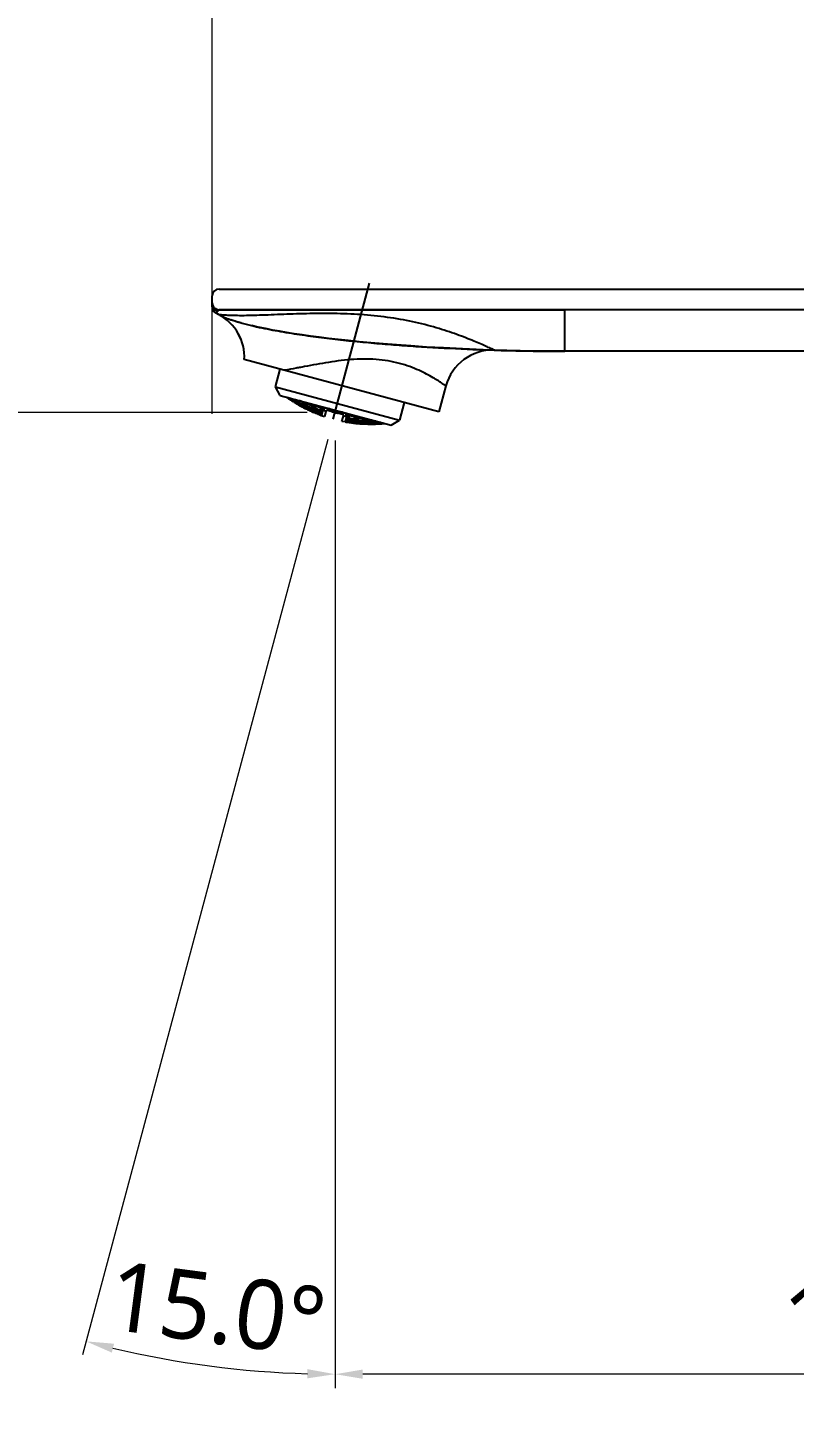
# Model space of a CAD drawing. Extents: x 1723 to 2513, y 4681 to 5260.
# Drawn here: x 2033.5 to 2144.3, y 4947.1 to 5149.6 of the extents above; entities that cross this region are included whole.
import ezdxf

# ---------------------------------------------------------------- set-up
doc = ezdxf.new("R2010")
doc.units = 0
doc.header["$LTSCALE"] = 30
doc.header["$MEASUREMENT"] = 0
doc.header["$PDMODE"] = 3
doc.header["$PDSIZE"] = -10
doc.linetypes.add('CENTER', pattern=[2, 1.25, -0.25, 0.25, -0.25])
doc.layers.get('0').update_dxf_attribs({"linetype": 'CONTINUOUS'})
doc.layers.get('DEFPOINTS').update_dxf_attribs({"linetype": 'CONTINUOUS'})
for name, color, linetype in [('80T168S5401_DXF_AXIS', 7, 'CONTINUOUS'), ('80T168S5401_DXF_CONTINUOUS_LINE', 7, 'CONTINUOUS'), ('M24421NP-R06DXF_CONTINUOUS_LINE', 7, 'CONTINUOUS')]:
    doc.layers.add(name, color=color, linetype=linetype)
doc.styles.add('Daelim Dimension', font='NanumGothic.ttf')
doc.dimstyles.new('DEFAULT', dxfattribs={"dimscale": 2, "dimtxt": 2, "dimasz": 2, "dimexe": 0, "dimexo": 2, "dimgap": 1, "dimtad": 1, "dimdec": 1, "dimzin": 9, "dimdsep": 46, "dimtxsty": 'Daelim Dimension', "dimcen": 0.5, "dimclrd": 252, "dimclre": 252, "dimclrt": 3, "dimadec": 1, "dimazin": 0, "dimtfac": 1, "dimtdec": 1, "dimtix": 1, "dimtmove": 0, "dimatfit": 3, "dimfxl": 0, "dimtolj": 1, "dimtzin": 1, "dimlwd": 9, "dimlwe": 9, "dimarcsym": 0})

# ---------------------------------------------------------------- blocks, each defined once
blk = doc.blocks.new('*D21')
at = {"color": 5, "lineweight": 9, "ltscale": 0.5}
for p, q in [((2060.12, 5093.79), (2060.12, 5157.58)), ((2255.12, 4838.79), (2255.12, 5157.58)), ((2064.12, 5155.58), (2251.12, 5155.58))]:
    blk.add_line(p, q, dxfattribs=at)
at = {"color": 5, "ltscale": 0.5}
for points in [[(2064.12, 5156.25), (2064.12, 5154.92), (2060.12, 5155.58)], [(2251.12, 5156.25), (2251.12, 5154.92), (2255.12, 5155.58)]]:
    blk.add_solid(points, dxfattribs=at)
at = {"layer": 'DEFPOINTS', "color": 0, "ltscale": 0.5}
for p in [(2255.12, 5155.58), (2060.12, 5089.79), (2255.12, 4834.79)]:
    blk.add_point(p, dxfattribs=at)
at = {"color": 7, "ltscale": 0.5, "insert": (2157.62, 5168.47), "char_height": 10, "width": 26.125, "attachment_point": 2, "style": 'Daelim Dimension'}
blk.add_mtext('\\A1;195', dxfattribs=at)
blk = doc.blocks.new('*D22')
at = {"color": 5, "lineweight": 9, "ltscale": 0.5}
for p, q in [((2076.84, 5090.1), (2041.35, 4957.68)), ((2077.88, 5089.97), (2077.88, 4952.87))]:
    blk.add_line(p, q, dxfattribs=at)
blk.add_arc((2077.88, 5094), 139.12, 256.6474, 268.3526, dxfattribs=at)
at = {"color": 5, "ltscale": 0.5}
for points in [[(2045.59, 4957.99), (2045.91, 4959.28), (2041.87, 4959.62)], [(2073.89, 4955.6), (2073.87, 4954.27), (2077.88, 4954.87)]]:
    blk.add_solid(points, dxfattribs=at)
at = {"layer": 'DEFPOINTS', "color": 0, "ltscale": 0.5}
for p in [(2077.87, 5093.97), (2077.88, 5094.19), (2077.88, 5093.97), (2077.93, 5094.18), (2053.72, 4956.99)]:
    blk.add_point(p, dxfattribs=at)
at = {"color": 7, "ltscale": 0.5, "insert": (2061.46, 4969.32), "char_height": 10, "width": 25.75, "attachment_point": 2, "rotation": 352.5, "style": 'Daelim Dimension'}
blk.add_mtext('\\A1;15.0°', dxfattribs=at)
blk = doc.blocks.new('*D23')
at = {"color": 5, "lineweight": 9, "ltscale": 0.5}
for p, q in [((2230.12, 5112.86), (2230.12, 4952.87)), ((2077.88, 5089.97), (2077.88, 4952.87)), ((2226.12, 4954.87), (2081.88, 4954.87))]:
    blk.add_line(p, q, dxfattribs=at)
at = {"color": 5, "ltscale": 0.5}
for points in [[(2081.88, 4955.54), (2081.88, 4954.21), (2077.88, 4954.87)], [(2226.12, 4955.54), (2226.12, 4954.21), (2230.12, 4954.87)]]:
    blk.add_solid(points, dxfattribs=at)
at = {"layer": 'DEFPOINTS', "color": 0, "ltscale": 0.5}
for p in [(2230.12, 5116.86), (2077.88, 5093.97), (2077.88, 4954.87)]:
    blk.add_point(p, dxfattribs=at)
at = {"color": 7, "ltscale": 0.5, "insert": (2153.79, 4967.76), "char_height": 10, "width": 26.125, "attachment_point": 2, "style": 'Daelim Dimension'}
blk.add_mtext('\\A1;152', dxfattribs=at)
blk = doc.blocks.new('*D24')
at = {"color": 5, "lineweight": 9, "ltscale": 0.5}
for p, q in [((2073.85, 5094), (1993.61, 5094)), ((1995.61, 4855.86), (1995.61, 5090)), ((2201.09, 4851.86), (1993.61, 4851.86))]:
    blk.add_line(p, q, dxfattribs=at)
at = {"color": 5, "ltscale": 0.5}
for points in [[(1994.95, 5090), (1996.28, 5090), (1995.61, 5094)], [(1994.95, 4855.86), (1996.28, 4855.86), (1995.61, 4851.86)]]:
    blk.add_solid(points, dxfattribs=at)
at = {"layer": 'DEFPOINTS', "color": 0, "ltscale": 0.5}
for p in [(1995.61, 5094), (2077.85, 5094), (2205.09, 4851.86)]:
    blk.add_point(p, dxfattribs=at)
at = {"color": 7, "ltscale": 0.5, "insert": (1982.83, 4972.82), "char_height": 10, "width": 26.125, "attachment_point": 2, "rotation": 90, "style": 'Daelim Dimension'}
blk.add_mtext('\\A1;242', dxfattribs=at)

msp = doc.modelspace()

# ---------------------------------------------------------------- linework, layer by layer
at = {"layer": '80T168S5401_DXF_AXIS', "color": 7, "linetype": 'CENTER'}
msp.add_line((2077.62, 5093.03), (2082.89, 5112.69), dxfattribs=at)
at = {"layer": '80T168S5401_DXF_CONTINUOUS_LINE', "color": 7, "linetype": 'Continuous'}
for p, q in [((2060.12, 5109.29), (2060.12, 5110.86)), ((2061.12, 5111.86), (2251.12, 5111.86)), ((2060.12, 5108.86), (2111.12, 5108.86)), ((2060.12, 5108.86), (2061.12, 5108.86)), ((2060.73, 5108.35), (2060.54, 5108.48)), ((2230.12, 5108.86), (2061.12, 5108.86)), ((2181.12, 5102.86), (2111.12, 5102.86)), ((2092.92, 5094.11), (2064.75, 5101.66)), ((2093.92, 5097.84), (2092.92, 5094.11))]:
    msp.add_line(p, q, dxfattribs=at)
at = {"layer": '80T168S5401_DXF_CONTINUOUS_LINE', "color": 6, "linetype": 'Continuous'}
msp.add_line((2060.12, 5108.86), (2060.12, 5108.86), dxfattribs=at)
msp.add_line((2060.12, 5108.86), (2060.12, 5108.86), dxfattribs=at)
at = {"layer": '80T168S5401_DXF_CONTINUOUS_LINE', "color": 9, "linetype": 'Continuous'}
for p, q in [((2111.12, 5102.86), (2111.12, 5108.86)), ((2073.14, 5100.57), (2072.87, 5100.52)), ((2073.44, 5100.63), (2073.14, 5100.57))]:
    msp.add_line(p, q, dxfattribs=at)
at = {"layer": '80T168S5401_DXF_CONTINUOUS_LINE', "color": 40, "linetype": 'Continuous'}
for p, q in [((2104.22, 5102.93), (2104, 5102.94)), ((2107.64, 5102.88), (2107.31, 5102.88)), ((2181.12, 5102.86), (2111.12, 5102.86)), ((2093.92, 5097.84), (2092.92, 5094.11))]:
    msp.add_line(p, q, dxfattribs=at)
at = {"layer": '80T168S5401_DXF_CONTINUOUS_LINE', "color": 6, "linetype": 'Continuous'}
for points in [[(2061.36, 5108), (2061.01, 5108.19), (2060.68, 5108.38)], [(2061.36, 5108), (2061.01, 5108.19), (2060.68, 5108.38)], [(2064.31, 5106.95), (2063.54, 5107.18), (2062.82, 5107.42)], [(2064.31, 5106.95), (2063.54, 5107.18), (2062.82, 5107.42)], [(2068.85, 5105.93), (2068.06, 5106.08), (2067.29, 5106.24), (2066.54, 5106.4), (2065.82, 5106.57)], [(2068.85, 5105.93), (2068.06, 5106.08), (2067.29, 5106.24), (2066.54, 5106.4), (2065.82, 5106.57)], [(2071.97, 5105.4), (2070.88, 5105.57), (2069.85, 5105.75), (2068.85, 5105.93)], [(2071.97, 5105.4), (2070.88, 5105.57), (2069.85, 5105.75), (2068.85, 5105.93)], [(2078.31, 5104.56), (2076.91, 5104.72), (2075.58, 5104.89), (2074.32, 5105.06), (2073.12, 5105.23), (2071.97, 5105.4)], [(2078.31, 5104.56), (2076.91, 5104.72), (2075.58, 5104.89), (2074.32, 5105.06), (2073.12, 5105.23), (2071.97, 5105.4)], [(2111.12, 5102.86), (2106.6, 5102.89), (2102.72, 5102.97), (2099.32, 5103.07), (2096.3, 5103.2), (2093.59, 5103.33), (2091.12, 5103.47), (2088.87, 5103.62), (2086.79, 5103.77), (2084.86, 5103.92), (2083.06, 5104.08), (2081.38, 5104.24), (2079.8, 5104.4), (2078.31, 5104.56)], [(2111.12, 5102.86), (2106.6, 5102.89), (2102.72, 5102.97), (2099.32, 5103.07), (2096.3, 5103.2), (2093.59, 5103.33), (2091.12, 5103.47), (2088.87, 5103.62), (2086.79, 5103.77), (2084.86, 5103.92), (2083.06, 5104.08), (2081.38, 5104.24), (2079.8, 5104.4), (2078.31, 5104.56)]]:
    msp.add_lwpolyline(points, dxfattribs=at)
at = {"layer": '80T168S5401_DXF_CONTINUOUS_LINE', "color": 7, "linetype": 'Continuous'}
msp.add_lwpolyline([(2061.09, 5108.14), (2060.97, 5108.21), (2060.73, 5108.35)], dxfattribs=at)
for centre, radius, start, end in [((2061.12, 5110.86), 1, 90, 180), ((2061.12, 5109.86), 1, 179.9829, 269.9838), ((2061.12, 5109.29), 1, 180, 234.6748), ((2063.49, 5112.78), 5.22, 238.0545, 239.991), ((2057.76, 5101.99), 7, 357.2767, 61.5612), ((2100.68, 5096.03), 7, 88.2178, 165), ((2111.14, 5429.98), 327.12, 268.2053, 269.996)]:
    msp.add_arc(centre, radius, start, end, dxfattribs=at)
at = {"layer": '80T168S5401_DXF_CONTINUOUS_LINE', "color": 40, "linetype": 'Continuous'}
for centre, radius, start, end in [((2061.12, 5109.29), 1, 180, 234.6748), ((2057.76, 5101.99), 7, 357.2767, 61.5613), ((2100.68, 5096.03), 7, 88.2178, 165), ((2111.33, 5438.15), 335.29, 268.217, 268.7472), ((2111.19, 5431.81), 328.95, 268.7856, 269.3244), ((2111.13, 5425.71), 322.85, 269.3814, 269.9991)]:
    msp.add_arc(centre, radius, start, end, dxfattribs=at)
at = {"layer": '80T168S5401_DXF_CONTINUOUS_LINE', "color": 9, "linetype": 'Continuous'}
for points, knots in [([(2060.12, 5108.86), (2060.21, 5108.75), (2060.4, 5108.57), (2060.72, 5108.35), (2061.06, 5108.16), (2061.51, 5107.93), (2062.09, 5107.67), (2062.81, 5107.41), (2063.54, 5107.18), (2064.28, 5106.96), (2065.02, 5106.76), (2066.03, 5106.51), (2067.3, 5106.23), (2068.84, 5105.93), (2070.39, 5105.65), (2072.48, 5105.31), (2075.11, 5104.94), (2078.29, 5104.55), (2081.49, 5104.22), (2084.72, 5103.93), (2087.96, 5103.67), (2092.31, 5103.39), (2097.79, 5103.11), (2104.42, 5102.91), (2108.88, 5102.86), (2111.12, 5102.86)], [0, 0, 0, 0, 0.007812, 0.015625, 0.023438, 0.03125, 0.046875, 0.0625, 0.078125, 0.09375, 0.109375, 0.125, 0.15625, 0.1875, 0.21875, 0.25, 0.3125, 0.375, 0.4375, 0.5, 0.5625, 0.625, 0.75, 0.875, 1, 1, 1, 1]), ([(2060.54, 5108.48), (2060.54, 5108.48), (2060.56, 5108.48), (2060.57, 5108.48), (2060.6, 5108.49), (2060.66, 5108.51), (2060.76, 5108.55), (2060.84, 5108.6), (2060.88, 5108.63)], [0, 0, 0, 0, 0.015969, 0.069111, 0.156938, 0.276572, 0.597696, 1, 1, 1, 1]), ([(2100.9, 5103.02), (2100.9, 5103.02), (2100.89, 5103.03), (2100.87, 5103.04), (2100.83, 5103.06), (2100.78, 5103.08), (2100.72, 5103.11), (2100.61, 5103.16), (2100.44, 5103.24), (2100.19, 5103.36), (2099.89, 5103.49), (2099.54, 5103.65), (2098.98, 5103.9), (2098.17, 5104.25), (2097.06, 5104.7), (2095.81, 5105.18), (2094.41, 5105.67), (2092.9, 5106.16), (2090.69, 5106.78), (2087.74, 5107.44), (2084.01, 5107.99), (2080.13, 5108.28), (2076.21, 5108.35), (2072.36, 5108.27), (2069.28, 5108.14), (2066.98, 5108.06), (2065.45, 5108.01), (2064.12, 5108), (2063.05, 5108.02), (2062.27, 5108.05), (2061.74, 5108.09), (2061.44, 5108.11), (2061.22, 5108.14), (2061.17, 5108.13), (2061.09, 5108.15), (2061.09, 5108.14)], [0, 0, 0, 0, 0.000192, 0.000767, 0.001722, 0.003055, 0.004763, 0.006844, 0.012116, 0.018834, 0.02695, 0.036413, 0.04717, 0.072304, 0.101803, 0.13511, 0.171662, 0.210949, 0.252516, 0.340944, 0.434391, 0.530825, 0.628243, 0.724051, 0.814549, 0.856237, 0.894297, 0.927445, 0.954341, 0.97341, 0.985422, 0.992688, 0.996994, 0.999285, 1, 1, 1, 1]), ([(2072.87, 5100.52), (2072.67, 5100.49), (2071.9, 5100.34), (2071.13, 5100.2), (2070.56, 5100.1)], [0, 0, 0, 0, 0.258479, 1, 1, 1, 1]), ([(2093.92, 5097.84), (2093.92, 5097.84), (2093.91, 5097.85), (2093.89, 5097.86), (2093.86, 5097.88), (2093.81, 5097.91), (2093.75, 5097.95), (2093.65, 5098.02), (2093.49, 5098.13), (2093.26, 5098.28), (2092.98, 5098.47), (2092.65, 5098.67), (2092.12, 5099), (2091.34, 5099.44), (2090.26, 5099.99), (2089, 5100.54), (2087.57, 5101.03), (2085.97, 5101.41), (2083.65, 5101.75), (2080.6, 5101.75), (2076.99, 5101.3), (2074.61, 5100.85), (2073.44, 5100.63)], [0, 0, 0, 0, 0.000372, 0.001485, 0.003334, 0.005915, 0.009223, 0.013253, 0.023451, 0.036423, 0.052077, 0.070314, 0.091018, 0.139357, 0.196159, 0.260533, 0.331601, 0.408412, 0.489816, 0.660627, 0.833512, 1, 1, 1, 1])]:
    msp.add_open_spline(points, degree=3, knots=knots, dxfattribs=at)
at = {"layer": '80T168S5401_DXF_CONTINUOUS_LINE', "color": 40, "linetype": 'Continuous'}
msp.add_open_spline([(2060.73, 5108.35), (2060.73, 5108.35), (2060.67, 5108.39), (2060.6, 5108.44), (2060.54, 5108.48)], degree=3, knots=[0, 0, 0, 0, 0.02576, 1, 1, 1, 1], dxfattribs=at)
msp.add_open_spline([(2061.09, 5108.14), (2060.97, 5108.21), (2060.85, 5108.28), (2060.73, 5108.35)], degree=3, dxfattribs=at)
at = {"layer": '80T168S5401_DXF_CONTINUOUS_LINE', "color": 9, "linetype": 'Continuous'}
msp.add_open_spline([(2060.88, 5108.63), (2060.97, 5108.69), (2061.05, 5108.77), (2061.12, 5108.86)], degree=3, dxfattribs=at)
at = {"layer": '80T168S5401_DXF_CONTINUOUS_LINE', "color": 7, "linetype": 'Continuous'}
msp.add_open_spline([(2061.09, 5108.14), (2061.02, 5108.18), (2060.95, 5108.22), (2060.88, 5108.26)], degree=3, dxfattribs=at)
at = {"layer": 'M24421NP-R06DXF_CONTINUOUS_LINE', "color": 7, "linetype": 'Continuous'}
for p, q in [((2069.25, 5097.71), (2069.94, 5100.27)), ((2069.96, 5096.48), (2069.25, 5097.71)), ((2069.25, 5097.71), (2087.2, 5092.9)), ((2069.96, 5096.48), (2085.98, 5092.19)), ((2071.03, 5096.12), (2071.05, 5096.19)), ((2071.13, 5096.06), (2071.15, 5096.05)), ((2071.22, 5096.06), (2071.19, 5096.08)), ((2071.33, 5095.99), (2071.33, 5095.99)), ((2071.34, 5095.89), (2071.36, 5095.88)), ((2071.37, 5095.91), (2071.36, 5095.91)), ((2071.41, 5096.08), (2071.4, 5096.1)), ((2071.47, 5095.8), (2071.49, 5095.85)), ((2071.49, 5095.86), (2071.53, 5095.99)), ((2071.53, 5096.02), (2071.54, 5096.06)), ((2072.26, 5095.85), (2072.27, 5095.86)), ((2071.44, 5095.82), (2071.46, 5095.81)), ((2071.46, 5095.81), (2071.47, 5095.8)), ((2072.14, 5095.38), (2072.15, 5095.42)), ((2072.15, 5095.43), (2072.19, 5095.57)), ((2072.19, 5095.59), (2072.26, 5095.82)), ((2072.24, 5095.32), (2072.25, 5095.31)), ((2072.27, 5095.33), (2072.26, 5095.34)), ((2072.45, 5095.2), (2072.47, 5095.19)), ((2072.48, 5095.18), (2072.47, 5095.18)), ((2072.5, 5095.26), (2072.49, 5095.26)), ((2072.59, 5095.12), (2072.57, 5095.13)), ((2072.59, 5095.13), (2072.62, 5095.22)), ((2072.62, 5095.23), (2072.67, 5095.41)), ((2072.68, 5095.44), (2072.75, 5095.72)), ((2073.27, 5094.75), (2073.29, 5094.84)), ((2073.3, 5094.86), (2073.35, 5095.04)), ((2073.35, 5095.06), (2073.43, 5095.34)), ((2073.38, 5094.71), (2073.39, 5094.7)), ((2073.39, 5094.7), (2073.39, 5094.7)), ((2073.44, 5095.37), (2073.48, 5095.54)), ((2073.6, 5094.57), (2073.61, 5094.56)), ((2073.62, 5094.59), (2073.61, 5094.59)), ((2073.62, 5094.59), (2073.62, 5094.59)), ((2073.69, 5094.52), (2073.72, 5094.51)), ((2073.72, 5094.51), (2073.73, 5094.5)), ((2073.73, 5094.5), (2073.74, 5094.55)), ((2073.74, 5094.56), (2073.78, 5094.69)), ((2073.78, 5094.71), (2073.84, 5094.94)), ((2073.85, 5094.97), (2073.94, 5095.29)), ((2073.86, 5095.43), (2073.88, 5095.41)), ((2073.95, 5095.33), (2073.97, 5095.41)), ((2074.41, 5094.18), (2074.43, 5094.22)), ((2074.43, 5094.23), (2074.46, 5094.36)), ((2074.47, 5094.38), (2074.53, 5094.61)), ((2074.53, 5094.13), (2074.54, 5094.12)), ((2074.54, 5094.64), (2074.62, 5094.96)), ((2074.55, 5094.15), (2074.54, 5094.16)), ((2074.54, 5094.16), (2074.54, 5094.16)), ((2074.57, 5094.28), (2074.57, 5094.29)), ((2074.63, 5095), (2074.69, 5095.21)), ((2074.75, 5094.06), (2074.77, 5094.05)), ((2074.76, 5094.04), (2074.75, 5094.05)), ((2074.77, 5094.03), (2074.76, 5094.03)), ((2074.87, 5094), (2074.89, 5093.99)), ((2074.89, 5093.98), (2074.88, 5093.98)), ((2074.89, 5093.99), (2074.91, 5094.07)), ((2074.91, 5094.09), (2074.96, 5094.27)), ((2074.97, 5094.29), (2075.04, 5094.56)), ((2075.05, 5094.6), (2075.15, 5094.96)), ((2075.09, 5095.11), (2075.1, 5095.09)), ((2075.16, 5095.01), (2075.18, 5095.08)), ((2075.62, 5093.81), (2075.66, 5093.98)), ((2075.67, 5094.01), (2075.74, 5094.28)), ((2075.75, 5094.31), (2075.85, 5094.68)), ((2075.86, 5094.72), (2075.91, 5094.89)), ((2076.12, 5094.39), (2075.9, 5093.56)), ((2076.28, 5094.33), (2076.39, 5094.74)), ((2076.62, 5094.33), (2076.37, 5093.4)), ((2079.13, 5093.66), (2076.62, 5094.33)), ((2077.03, 5094.23), (2077.1, 5094.5)), ((2077.12, 5094.55), (2077.12, 5094.56)), ((2077.12, 5094.55), (2077.13, 5094.56)), ((2077.53, 5094.16), (2077.61, 5094.43)), ((2078.26, 5093.97), (2078.33, 5094.24)), ((2078.73, 5093.77), (2078.8, 5094.04)), ((2078.81, 5094.11), (2078.82, 5094.1)), ((2078.82, 5094.1), (2078.82, 5094.11)), ((2079.43, 5093.48), (2079.54, 5093.9)), ((2087.89, 5095.46), (2087.2, 5092.9)), ((2075.59, 5093.7), (2075.61, 5093.79)), ((2075.7, 5093.67), (2075.71, 5093.67)), ((2075.73, 5093.79), (2075.74, 5093.79)), ((2075.9, 5093.58), (2075.9, 5093.58)), ((2075.9, 5093.56), (2076.37, 5093.4)), ((2075.96, 5093.78), (2075.94, 5093.78)), ((2078.88, 5092.72), (2079.13, 5093.66)), ((2079.38, 5092.63), (2078.88, 5092.72)), ((2079.38, 5092.63), (2079.6, 5093.45)), ((2079.45, 5092.85), (2079.43, 5092.84)), ((2079.49, 5093.07), (2079.51, 5093.06)), ((2079.62, 5092.69), (2079.61, 5092.69)), ((2079.72, 5092.6), (2079.74, 5092.69)), ((2079.74, 5092.7), (2079.79, 5092.88)), ((2079.8, 5092.9), (2079.87, 5093.17)), ((2079.88, 5093.21), (2079.98, 5093.57)), ((2079.99, 5093.62), (2080.03, 5093.78)), ((2080.46, 5092.49), (2080.49, 5092.58)), ((2080.49, 5092.6), (2080.54, 5092.77)), ((2080.55, 5092.8), (2080.62, 5093.07)), ((2080.59, 5092.47), (2080.59, 5092.47)), ((2080.62, 5092.6), (2080.62, 5092.6)), ((2080.63, 5093.1), (2080.73, 5093.47)), ((2080.74, 5093.52), (2080.76, 5093.59)), ((2080.85, 5092.46), (2080.84, 5092.46)), ((2080.84, 5092.44), (2080.84, 5092.44)), ((2080.85, 5092.46), (2080.85, 5092.46)), ((2080.97, 5092.42), (2080.98, 5092.46)), ((2080.98, 5092.47), (2081.02, 5092.61)), ((2081.02, 5092.63), (2081.08, 5092.85)), ((2081.09, 5092.88), (2081.18, 5093.2)), ((2081.19, 5093.24), (2081.25, 5093.46)), ((2081.73, 5092.36), (2081.74, 5092.4)), ((2081.74, 5092.41), (2081.78, 5092.55)), ((2081.78, 5092.57), (2081.84, 5092.79)), ((2081.85, 5092.82), (2081.94, 5093.14)), ((2081.87, 5092.38), (2081.86, 5092.38)), ((2081.87, 5092.38), (2081.87, 5092.38)), ((2081.95, 5093.19), (2081.97, 5093.26)), ((2082.05, 5093.23), (2082.07, 5093.24)), ((2082.12, 5092.36), (2082.12, 5092.36)), ((2082.25, 5092.35), (2082.27, 5092.44)), ((2082.28, 5092.45), (2082.32, 5092.63)), ((2082.33, 5092.66), (2082.4, 5092.93)), ((2082.41, 5092.97), (2082.46, 5093.13)), ((2083.02, 5092.33), (2083.04, 5092.42)), ((2083.05, 5092.44), (2083.1, 5092.62)), ((2083.1, 5092.65), (2083.18, 5092.92)), ((2083.16, 5092.32), (2083.15, 5092.32)), ((2083.42, 5092.35), (2083.4, 5092.35)), ((2083.54, 5092.32), (2083.55, 5092.37)), ((2083.56, 5092.38), (2083.59, 5092.52)), ((2083.6, 5092.54), (2083.66, 5092.77)), ((2083.67, 5092.8), (2083.67, 5092.81)), ((2084.33, 5092.36), (2084.34, 5092.4)), ((2084.33, 5092.36), (2084.34, 5092.36)), ((2084.34, 5092.41), (2084.38, 5092.55)), ((2084.34, 5092.36), (2084.37, 5092.36)), ((2084.38, 5092.57), (2084.4, 5092.61)), ((2084.48, 5092.4), (2084.47, 5092.4)), ((2084.54, 5092.58), (2084.52, 5092.57)), ((2084.87, 5092.41), (2084.88, 5092.48)), ((2085.98, 5092.19), (2087.2, 5092.9))]:
    msp.add_line(p, q, dxfattribs=at)
for centre, radius, start, end in [((2083.05, 5113.29), 20.96, 234.4128, 235.031), ((2083.05, 5113.29), 20.96, 234.4492, 235.0258), ((2073.85, 5100.75), 5.42, 238.6643, 239.8406), ((2074.7, 5100.84), 5.98, 232.1943, 233.1377), ((2075.68, 5101.02), 6.67, 226.5536, 227.3018), ((2074.66, 5100.79), 5.92, 233.1387, 233.5227), ((2074.63, 5100.75), 5.87, 233.5224, 234.1568), ((2073.82, 5100.69), 5.35, 240.1415, 240.7273), ((2074.79, 5100.73), 5.94, 232.2367, 234.2047), ((2073.96, 5100.65), 5.41, 238.701, 240.7583), ((2075.63, 5100.97), 6.6, 227.3025, 227.7353), ((2075.79, 5100.95), 6.66, 226.1989, 228.0244), ((2073.26, 5100.73), 5.05, 245.5698, 247.7195), ((2073.79, 5100.63), 5.29, 240.7244, 242.8146), ((2074.58, 5100.67), 5.77, 234.1537, 235.9429), ((2075.52, 5100.84), 6.43, 228, 229.8378), ((2074.72, 5100.65), 5.84, 234.2094, 234.616), ((2073.92, 5100.59), 5.33, 240.7619, 241.3452), ((2073.12, 5100.75), 4.97, 248.8725, 249.8729), ((2075.68, 5100.83), 6.51, 228.0566, 228.6838), ((2073.25, 5100.7), 5.01, 247.7217, 248.3257), ((2074.68, 5100.59), 5.77, 234.7927, 235.7688), ((2073.9, 5100.54), 5.28, 241.4748, 242.8462), ((2075.61, 5100.75), 6.4, 228.6823, 229.8838), ((2073.24, 5100.68), 4.99, 248.325, 249.8868), ((2076.71, 5101.02), 7.21, 223.3776, 224.0198), ((2083.05, 5113.29), 20.92, 236.4533, 238.607), ((2083.05, 5113.29), 20.93, 236.4629, 238.6154), ((2083.05, 5113.29), 20.76, 236.3082, 238.4798), ((2083.05, 5113.29), 20.78, 236.3279, 238.4971), ((2083.05, 5113.29), 20.53, 237.8877, 238.291), ((2083.05, 5113.29), 20.5, 238.1756, 238.2641), ((2073.12, 5100.75), 4.97, 260.1271, 261.1275), ((2083.05, 5113.29), 20.97, 236.5041, 238.6515), ((2074.99, 5100.13), 5.54, 238.9947, 239.3935), ((2074.27, 5100.14), 5.16, 245.7679, 247.2746), ((2075.82, 5100.22), 6.04, 232.5773, 233.8477), ((2074.97, 5100.09), 5.5, 239.393, 240.2702), ((2073.66, 5100.35), 4.98, 252.842, 254.3565), ((2076.83, 5100.48), 6.76, 226.5502, 227.6434), ((2075.09, 5100.04), 5.52, 239.0219, 240.3567), ((2074.95, 5100.05), 5.45, 240.4118, 241.0176), ((2078.06, 5100.85), 7.68, 220.9145, 221.8235), ((2075.92, 5100.14), 6.01, 232.6077, 234.5221), ((2074.38, 5100.07), 5.16, 245.7866, 247.8885), ((2075.76, 5100.14), 5.94, 234.0324, 234.4964), ((2076.76, 5100.39), 6.64, 227.6446, 228.3537), ((2074.26, 5100.11), 5.13, 247.2756, 247.8753), ((2074.92, 5100), 5.39, 241.0156, 242.8146), ((2076.92, 5100.39), 6.71, 226.58, 228.3807), ((2073.78, 5100.28), 4.99, 252.8473, 254.9996), ((2075.71, 5100.07), 5.86, 234.4938, 236.104), ((2073.66, 5100.35), 4.98, 254.3567, 255), ((2074.25, 5100.08), 5.1, 247.874, 249.9937), ((2077.82, 5100.63), 7.36, 221.8077, 224.3181), ((2076.66, 5100.28), 6.49, 228.3495, 230.1914), ((2075.07, 5099.99), 5.46, 240.3578, 241.0806), ((2073.66, 5100.35), 4.98, 255.0004, 257.158), ((2078.11, 5100.74), 7.59, 220.9404, 223.3681), ((2073.23, 5100.69), 4.99, 260.1141, 262.2792), ((2075.05, 5099.96), 5.43, 241.0808, 241.6398), ((2075.85, 5100.05), 5.9, 234.5262, 235.1619), ((2074.37, 5100.03), 5.13, 247.8906, 248.4951), ((2075.67, 5100.01), 5.78, 236.1069, 236.451), ((2076.82, 5100.27), 6.56, 228.3853, 229.0767), ((2075.82, 5099.99), 5.84, 235.1612, 236.1707), ((2075.03, 5099.92), 5.38, 241.7136, 242.8579), ((2073.78, 5100.28), 4.99, 255, 255.6631), ((2074.36, 5100.01), 5.1, 248.6178, 250.0054), ((2076.75, 5100.19), 6.45, 229.0755, 230.224), ((2073.78, 5100.28), 4.99, 255.6632, 257.1527), ((2073.24, 5100.74), 5.05, 262.2799, 264.4302), ((2075.79, 5099.95), 5.79, 236.1718, 236.4787), ((2077.87, 5100.52), 7.27, 223.3835, 224.3499), ((2083.05, 5113.29), 20.96, 240.0751, 242.1871), ((2083.05, 5113.29), 20.96, 240.079, 242.1904), ((2083.05, 5113.29), 20.85, 239.9976, 242.121), ((2083.05, 5113.29), 20.87, 240.0092, 242.1309), ((2083.05, 5113.29), 20.67, 239.8628, 242.006), ((2083.05, 5113.29), 20.64, 239.8429, 241.989), ((2083.05, 5113.29), 20.37, 239.6329, 241.8099), ((2083.05, 5113.29), 20.33, 239.8437, 241.785), ((2076.12, 5099.54), 5.58, 239.2285, 240.5977), ((2075.41, 5099.55), 5.25, 245.9319, 247.2305), ((2076.97, 5099.7), 6.09, 232.8416, 234.0633), ((2074.79, 5099.72), 5.09, 252.8869, 254.3673), ((2074.24, 5100.09), 5.1, 260.0063, 262.1267), ((2077.99, 5099.99), 6.79, 226.8076, 227.8533), ((2076.1, 5099.5), 5.53, 240.599, 241.2273), ((2075.39, 5099.5), 5.2, 247.3898, 250.082), ((2076.24, 5099.48), 5.57, 239.2464, 241.2419), ((2075.52, 5099.47), 5.24, 245.9437, 248.6133), ((2076.93, 5099.64), 6.02, 234.065, 234.4188), ((2077.08, 5099.62), 6.07, 232.8602, 234.7677), ((2074.91, 5099.66), 5.1, 252.8908, 254.8937), ((2074.79, 5099.72), 5.08, 254.3675, 255), ((2079.23, 5100.41), 7.7, 221.1368, 221.9998), ((2076.91, 5099.62), 5.99, 234.4188, 234.7453), ((2073.7, 5100.69), 5.32, 267.1887, 271.356), ((2077.83, 5099.8), 6.54, 227.8401, 230.421), ((2076.07, 5099.44), 5.46, 241.225, 243.1228), ((2076.86, 5099.54), 5.9, 234.7413, 236.6696), ((2078.08, 5099.91), 6.75, 226.8233, 228.6536), ((2074.35, 5100.02), 5.11, 259.9956, 262.1111), ((2074.79, 5099.72), 5.09, 255.0004, 257.1131), ((2078.99, 5100.19), 7.38, 221.9835, 224.523), ((2074.24, 5100.14), 5.15, 262.1274, 264.233), ((2079.27, 5100.3), 7.6, 221.1472, 223.6042), ((2073.81, 5100.66), 5.37, 267.1731, 271.3027), ((2076.2, 5099.42), 5.5, 241.2452, 241.7403), ((2074.91, 5099.66), 5.09, 254.894, 255.6465), ((2077.01, 5099.53), 5.96, 234.7717, 235.4215), ((2076.18, 5099.38), 5.46, 241.858, 242.8768), ((2075.5, 5099.43), 5.19, 248.7141, 250.0918), ((2077.98, 5099.79), 6.59, 228.6583, 229.3405), ((2076.97, 5099.47), 5.88, 235.4203, 236.6899), ((2074.36, 5100.07), 5.16, 262.1118, 264.2134), ((2074.91, 5099.66), 5.1, 255.6467, 257.1092), ((2077.91, 5099.71), 6.49, 229.3394, 230.4413), ((2083.05, 5113.29), 20.97, 243.6095, 245.6924), ((2083.05, 5113.29), 20.92, 243.5789, 245.6675), ((2083.05, 5113.29), 20.93, 243.5847, 245.6722), ((2080.28, 5100.6), 8.31, 218.1357, 218.9843), ((2079.04, 5100.08), 7.29, 223.6201, 224.5409), ((2083.05, 5113.29), 20.76, 243.4916, 245.5965), ((2083.05, 5113.29), 20.78, 243.5035, 245.6061), ((2083.05, 5113.29), 20.53, 243.362, 245.4911), ((2083.05, 5113.29), 20.5, 243.3436, 245.4761), ((2080.4, 5100.55), 8.3, 218.2494, 218.9923), ((2083.05, 5113.29), 20.18, 243.1537, 245.3216), ((2083.05, 5113.29), 20.13, 243.1278, 245.3005), ((2076.58, 5099.05), 5.33, 246.045, 246.5252), ((2075.95, 5099.17), 5.17, 252.919, 254.3747), ((2077.29, 5099.07), 5.63, 239.3811, 240.685), ((2078.15, 5099.25), 6.13, 232.9979, 234.1733), ((2076.57, 5099.03), 5.31, 246.525, 247.4069), ((2075.38, 5099.49), 5.18, 259.9159, 261.3166), ((2079.18, 5099.58), 6.81, 226.9369, 227.9387), ((2074.83, 5100.05), 5.42, 266.9392, 271.0254), ((2076.69, 5098.98), 5.32, 246.0533, 247.4144), ((2076.55, 5098.98), 5.26, 247.4703, 250.1435), ((2075.95, 5099.16), 5.16, 254.3749, 254.897), ((2077.4, 5099), 5.61, 239.3895, 241.7527), ((2076.07, 5099.11), 5.17, 252.9216, 254.9058), ((2077.24, 5098.98), 5.53, 240.8335, 243.1294), ((2078.11, 5099.19), 6.05, 234.2459, 234.6822), ((2078.26, 5099.19), 6.1, 233.0056, 234.8934), ((2075.5, 5099.44), 5.2, 259.909, 261.9417), ((2075.38, 5099.51), 5.2, 261.3161, 261.9529), ((2075.95, 5099.17), 5.16, 254.8974, 257.0811), ((2078.05, 5099.11), 5.94, 234.6775, 236.8003), ((2080.43, 5100.04), 7.72, 221.2149, 222.0326), ((2079.02, 5099.4), 6.57, 227.9252, 230.5361), ((2074.24, 5100.81), 5.82, 273.8819, 277.8326), ((2079.27, 5099.51), 6.76, 226.9395, 228.7931), ((2074.95, 5100.02), 5.46, 266.9307, 270.9834), ((2075.39, 5099.54), 5.24, 261.9549, 264.0692), ((2076.68, 5098.96), 5.29, 247.415, 248.1513), ((2080.19, 5099.82), 7.39, 222.0157, 224.5947), ((2076.68, 5098.94), 5.27, 248.1515, 248.7069), ((2076.07, 5099.11), 5.17, 254.9062, 255.6349), ((2074.35, 5100.79), 5.89, 273.8615, 277.7679), ((2080.47, 5099.93), 7.6, 221.2102, 223.7066), ((2078.19, 5099.1), 5.99, 234.8972, 235.5843), ((2075.51, 5099.49), 5.25, 261.9425, 264.0552), ((2077.35, 5098.9), 5.5, 242.0043, 243.1652), ((2076.67, 5098.92), 5.25, 248.7812, 250.0492), ((2076.07, 5099.11), 5.17, 255.6351, 257.0784), ((2078.15, 5099.04), 5.91, 235.5832, 236.8125), ((2079.17, 5099.39), 6.6, 228.7979, 229.4865), ((2079.1, 5099.31), 6.5, 229.4856, 230.5451), ((2083.05, 5113.29), 20.96, 247.0839, 249.1493), ((2083.05, 5113.29), 20.96, 247.0859, 249.1507), ((2083.05, 5113.29), 20.85, 247.0435, 249.1195), ((2083.05, 5113.29), 20.87, 247.0496, 249.1239), ((2081.5, 5100.27), 8.32, 218.0798, 218.9917), ((2083.05, 5113.29), 20.67, 246.9732, 249.0677), ((2080.24, 5099.72), 7.29, 223.7231, 224.5994), ((2083.05, 5113.29), 20.64, 246.9629, 249.06), ((2083.05, 5113.29), 20.37, 246.8534, 248.9794), ((2083.05, 5113.29), 20.33, 246.8382, 248.9682), ((2081.61, 5100.23), 8.29, 218.2874, 218.9848), ((2083.05, 5113.29), 19.96, 246.6842, 248.8547), ((2083.05, 5113.29), 19.91, 246.6634, 248.8394), ((2076.54, 5098.97), 5.24, 259.8543, 261.0723), ((2079.35, 5098.89), 6.14, 233.0527, 234.1931), ((2075.98, 5099.48), 5.48, 266.7598, 270.3768), ((2080.28, 5099.13), 6.64, 226.9208, 230.163), ((2075.39, 5100.19), 5.88, 273.5558, 277.0497), ((2079.31, 5098.83), 6.06, 234.1943, 234.7969), ((2079.45, 5098.82), 6.1, 233.0492, 235.119), ((2076.1, 5099.41), 5.47, 266.7438, 268.9541), ((2079.26, 5098.75), 5.97, 234.7948, 236.3078), ((2081.66, 5099.75), 7.71, 221.1518, 221.9226), ((2074.72, 5101.11), 6.48, 280.1653, 283.4711), ((2081.44, 5099.56), 7.42, 221.9095, 224.1834), ((2074.82, 5101.14), 6.59, 280.1457, 283.8064), ((2081.72, 5099.67), 7.62, 221.1335, 223.3346), ((2083.18, 5113.77), 20.66, 250.002, 251.3925), ((2083.05, 5113.29), 20.13, 249.8709, 250.3543), ((2081.49, 5099.45), 7.3, 223.346, 224.5263), ((2083.05, 5113.29), 19.71, 250.2538, 252.4387), ((2083.05, 5113.29), 19.65, 251.9276, 252.4315), ((2082.92, 5099.55), 7.7, 220.9451, 221.6708), ((2082.67, 5099.33), 7.37, 221.6517, 224.3449), ((2075.25, 5101.42), 7.21, 285.9802, 286.6224), ((2082.96, 5099.45), 7.57, 220.9095, 223.5174), ((2075.83, 5100.76), 6.77, 282.5989, 283.4491), ((2082.72, 5099.23), 7.25, 223.5359, 224.3228), ((2075.94, 5100.74), 6.81, 283.0636, 283.4151), ((2083.05, 5113.29), 19.96, 253.9234, 256.0766), ((2083.05, 5113.29), 19.91, 253.9207, 256.0793), ((2082.93, 5098.87), 6.81, 226.5849, 226.9364), ((2076.25, 5101.11), 7.42, 285.6871, 289.1168), ((2076.35, 5101.15), 7.52, 285.6812, 289.0648), ((2083.04, 5098.83), 6.77, 226.5509, 227.4011), ((2083.87, 5099.11), 7.21, 223.3776, 224.0198), ((2083.05, 5113.29), 19.71, 257.5613, 259.7462), ((2083.05, 5113.29), 19.65, 257.5685, 258.0724), ((2084.2, 5098.75), 6.73, 226.2031, 227.0343), ((2084.02, 5098.56), 6.47, 227.0166, 229.8798), ((2084.25, 5098.66), 6.6, 226.5497, 228.9297), ((2077.75, 5098.59), 5.35, 246.1106, 247.5129), ((2077.12, 5098.69), 5.22, 252.9397, 254.1728), ((2078.49, 5098.67), 5.66, 239.4579, 240.6182), ((2078.46, 5098.61), 5.59, 240.6183, 241.8047), ((2077.12, 5098.69), 5.21, 254.3769, 256.6371), ((2077.87, 5098.54), 5.34, 246.1139, 248.2706), ((2077.24, 5098.65), 5.22, 252.9412, 255.1999), ((2077.74, 5098.57), 5.33, 247.5138, 247.9373), ((2076.55, 5099.01), 5.29, 261.2476, 263.4797), ((2078.61, 5098.63), 5.66, 239.4618, 240.5573), ((2076.66, 5098.93), 5.26, 259.8508, 262.1038), ((2077.73, 5098.54), 5.3, 247.9363, 249.6973), ((2078.43, 5098.56), 5.53, 241.8049, 242.952), ((2078.58, 5098.58), 5.6, 240.5575, 241.6235), ((2083.18, 5113.77), 20.66, 258.6075, 259.998), ((2080.15, 5097.93), 5.34, 261.6594, 263.8862), ((2080.28, 5097.86), 5.3, 260.2713, 262.0642), ((2080.88, 5097.68), 5.22, 253.3629, 254.5951), ((2080.75, 5097.7), 5.22, 254.8001, 257.0588), ((2079.56, 5098.35), 5.63, 268.3795, 270.541), ((2079.68, 5098.25), 5.56, 267.0508, 269.2448), ((2081.4, 5097.67), 5.27, 247.8974, 249.0231), ((2077.48, 5100.52), 7.3, 285.4737, 286.654), ((2083.05, 5113.29), 20.13, 259.6457, 260.1291), ((2081.55, 5097.69), 5.3, 246.5217, 247.7092), ((2078.93, 5098.96), 6.1, 274.881, 276.9508), ((2079.06, 5098.81), 5.97, 273.6922, 275.2053), ((2082.13, 5097.8), 5.47, 241.0459, 243.2562), ((2078.35, 5099.71), 6.71, 279.8529, 283.0632), ((2080.88, 5097.68), 5.21, 254.5952, 255.8276), ((2082.29, 5097.85), 5.54, 239.7925, 241.4602), ((2081.39, 5097.65), 5.25, 249.0233, 250.1507), ((2081.53, 5097.66), 5.27, 247.7093, 248.9275), ((2080.28, 5097.89), 5.33, 262.0632, 262.4862), ((2077.41, 5100.76), 7.56, 286.6561, 288.8758), ((2080.28, 5097.92), 5.35, 262.4871, 263.8894), ((2083.16, 5098.15), 5.93, 232.9645, 236.43), ((2077.53, 5100.73), 7.56, 285.8379, 288.8557), ((2079.06, 5098.89), 6.06, 275.2032, 275.8057), ((2080.88, 5097.68), 5.22, 255.8278, 257.0603), ((2079.69, 5098.34), 5.66, 269.3771, 270.5421), ((2081.52, 5097.63), 5.24, 248.9276, 250.1457), ((2082.27, 5097.8), 5.48, 241.4623, 241.9639), ((2079.05, 5098.97), 6.14, 275.8069, 276.9473), ((2082.25, 5097.76), 5.44, 241.9629, 243.2439), ((2083.05, 5113.29), 20.96, 260.8493, 262.9141), ((2083.05, 5113.29), 20.96, 260.8507, 262.9161), ((2083.05, 5113.29), 20.85, 260.8805, 262.9565), ((2083.05, 5113.29), 20.87, 260.8761, 262.9504), ((2083.05, 5113.29), 20.67, 260.9323, 263.0268), ((2083.05, 5113.29), 20.64, 260.94, 263.0371), ((2083.05, 5113.29), 20.37, 261.0206, 263.1466), ((2083.05, 5113.29), 20.33, 261.0318, 263.1618), ((2084.1, 5098.49), 6.37, 228.942, 229.8418), ((2083.05, 5113.29), 19.96, 261.1453, 263.3158), ((2083.05, 5113.29), 19.91, 261.1606, 263.3366), ((2080.79, 5097.98), 5.5, 266.6324, 267.9791), ((2081.39, 5097.66), 5.25, 259.8495, 261.2197), ((2080.16, 5098.5), 5.91, 273.1875, 274.4202), ((2082.01, 5097.52), 5.17, 252.9216, 254.3649), ((2082.68, 5097.57), 5.26, 245.9459, 247.3087), ((2079.48, 5099.21), 6.5, 279.4549, 280.5144), ((2080.79, 5098.08), 5.6, 267.9837, 270.6115), ((2080.92, 5097.99), 5.52, 266.6446, 269.1673), ((2081.39, 5097.68), 5.27, 261.2931, 261.8485), ((2081.52, 5097.65), 5.26, 259.8565, 262.5297), ((2082, 5097.52), 5.17, 254.3651, 255.0936), ((2083.46, 5097.8), 5.52, 239.0222, 240.2324), ((2080.15, 5098.64), 6.05, 274.4784, 277.0015), ((2080.29, 5098.5), 5.93, 273.1987, 275.1197), ((2082.14, 5097.51), 5.16, 252.9189, 255.1031), ((2078.69, 5100.13), 7.29, 285.4006, 286.2769), ((2081.39, 5097.69), 5.29, 261.8487, 262.585), ((2082.67, 5097.55), 5.23, 247.3094, 248.059), ((2079.46, 5099.31), 6.6, 280.5135, 281.1955), ((2079.6, 5099.22), 6.54, 279.4634, 281.2084), ((2082.81, 5097.55), 5.24, 245.9308, 248.0456), ((2082.01, 5097.52), 5.17, 255.0939, 257.0784), ((2081.4, 5097.72), 5.32, 262.5856, 263.9467), ((2083.41, 5097.71), 5.42, 240.2277, 243.0824), ((2082.66, 5097.52), 5.2, 248.0579, 250.091), ((2084.39, 5098.2), 5.98, 232.2402, 233.2472), ((2078.62, 5100.36), 7.53, 286.2814, 288.8017), ((2077.76, 5101.27), 8.31, 291.0157, 291.8643), ((2079.43, 5099.46), 6.76, 281.2003, 283.0606), ((2078.77, 5100.26), 7.46, 285.4174, 287.9722), ((2083.57, 5097.76), 5.47, 238.9884, 241.7922), ((2084.28, 5098.05), 5.79, 233.2335, 236.1611), ((2082.14, 5097.51), 5.16, 255.1035, 255.6251), ((2080.28, 5098.6), 6.04, 275.1163, 275.8218), ((2081.53, 5097.7), 5.31, 262.5922, 263.4752), ((2082.8, 5097.52), 5.2, 248.0475, 248.6839), ((2082.14, 5097.51), 5.17, 255.6253, 257.081), ((2080.92, 5098.1), 5.63, 269.3185, 270.6189), ((2077.88, 5101.24), 8.32, 291.0083, 291.9201), ((2084.49, 5098.15), 5.91, 232.1904, 235.0349), ((2079.57, 5099.37), 6.69, 281.2051, 282.0608), ((2080.27, 5098.69), 6.12, 275.8229, 277.0022), ((2082.79, 5097.5), 5.18, 248.6834, 250.0841), ((2081.53, 5097.72), 5.33, 263.4749, 263.955), ((2079.54, 5099.49), 6.81, 282.0613, 283.0631), ((2083.05, 5113.29), 20.97, 264.3076, 266.3905), ((2083.05, 5113.29), 20.92, 264.3325, 266.4211), ((2083.05, 5113.29), 20.93, 264.3278, 266.4153), ((2083.52, 5097.67), 5.37, 241.7978, 243.066), ((2083.05, 5113.29), 20.76, 264.4035, 266.5084), ((2083.05, 5113.29), 20.78, 264.3939, 266.4965), ((2078.69, 5100.5), 7.72, 287.9674, 288.7851), ((2083.05, 5113.29), 20.53, 264.5089, 266.638), ((2083.05, 5113.29), 20.5, 264.5239, 266.6564), ((2084.38, 5098), 5.73, 235.0486, 236.1259), ((2083.05, 5113.29), 20.18, 264.6784, 266.8463), ((2083.05, 5113.29), 20.13, 264.6995, 266.8722), ((2082.04, 5097.78), 5.43, 266.7402, 267.1225), ((2081.4, 5098.28), 5.88, 273.3101, 274.5797), ((2082.65, 5097.51), 5.19, 259.9082, 261.2867), ((2082.04, 5097.81), 5.46, 267.1232, 268.142), ((2080.71, 5098.96), 6.49, 279.5587, 280.6606), ((2083.28, 5097.42), 5.1, 252.8908, 254.3533), ((2083.97, 5097.51), 5.17, 245.7877, 247.1537), ((2079.91, 5099.85), 7.29, 285.4591, 286.3798), ((2082.04, 5097.85), 5.5, 268.1415, 268.7549), ((2082.17, 5097.8), 5.46, 266.758, 268.7753), ((2081.4, 5098.36), 5.96, 274.5785, 275.2283), ((2081.53, 5098.29), 5.9, 273.3304, 275.2587), ((2082.78, 5097.52), 5.2, 259.918, 262.6102), ((2082.66, 5097.56), 5.24, 261.3867, 264.0563), ((2083.28, 5097.41), 5.09, 254.3535, 255.1056), ((2080.69, 5099.07), 6.59, 280.6595, 281.3436), ((2080.83, 5098.98), 6.52, 279.5788, 281.362), ((2083.41, 5097.41), 5.09, 252.8869, 254.9998), ((2082.04, 5097.92), 5.57, 268.7581, 270.7536), ((2084.76, 5097.78), 5.43, 238.7034, 239.897), ((2081.39, 5098.47), 6.07, 275.2323, 277.1398), ((2078.97, 5100.93), 8.3, 291.0077, 291.7507), ((2079.87, 5099.97), 7.42, 286.3793, 287.1069), ((2083.95, 5097.48), 5.14, 247.1544, 247.8901), ((2083.28, 5097.42), 5.1, 255.1059, 257.1092), ((2079.99, 5099.98), 7.45, 285.4888, 288.0046), ((2084.1, 5097.5), 5.15, 245.767, 247.8726), ((2080.66, 5099.22), 6.75, 281.3483, 283.1766), ((2083.94, 5097.45), 5.11, 247.8889, 250.0044), ((2084.7, 5097.69), 5.32, 239.8918, 242.8406), ((2082.17, 5097.87), 5.53, 268.7727, 269.401), ((2079.8, 5100.2), 7.65, 287.1147, 288.85), ((2081.52, 5098.4), 6.01, 275.2552, 275.9354), ((2079.1, 5100.91), 8.31, 291.0157, 291.8642), ((2084.87, 5097.75), 5.37, 238.6586, 241.5512), ((2083.41, 5097.41), 5.08, 255.0002, 255.6325), ((2080.8, 5099.13), 6.68, 281.3583, 282.1459), ((2082.17, 5097.92), 5.58, 269.4023, 270.7715), ((2082.79, 5097.57), 5.25, 262.6786, 264.0682), ((2081.51, 5098.48), 6.09, 275.9367, 277.1584), ((2083.41, 5097.41), 5.09, 255.6327, 257.1131), ((2084.08, 5097.46), 5.11, 247.8746, 248.5842), ((2080.77, 5099.25), 6.79, 282.1467, 283.1924), ((2084.07, 5097.44), 5.09, 248.5838, 249.9947), ((2083.05, 5113.29), 20.96, 267.8129, 269.9249), ((2083.05, 5113.29), 20.96, 267.8096, 269.921), ((2083.05, 5113.29), 20.87, 267.8691, 269.9908), ((2083.05, 5113.29), 20.85, 267.879, 270.0024), ((2079.91, 5100.22), 7.7, 288.0002, 288.8632), ((2084.82, 5097.65), 5.27, 241.5575, 242.8168), ((2083.05, 5113.29), 20.67, 267.994, 270.1372), ((2083.05, 5113.29), 20.64, 268.011, 270.1571), ((2083.05, 5113.29), 20.37, 268.1901, 270.3671), ((2083.05, 5113.29), 20.33, 268.215, 270.1563), ((2082.66, 5098.15), 5.83, 273.5231, 274.8396), ((2083.31, 5097.7), 5.38, 266.9126, 268.2865), ((2083.93, 5097.45), 5.1, 259.9947, 261.5055), ((2081.95, 5098.8), 6.45, 279.776, 280.9245), ((2081.14, 5099.64), 7.27, 285.6501, 286.6165), ((2084.57, 5097.39), 4.99, 252.8473, 254.3368), ((2082.66, 5098.23), 5.9, 274.8381, 275.4738), ((2082.79, 5098.16), 5.85, 273.5532, 275.5075), ((2083.44, 5097.71), 5.39, 266.936, 268.985), ((2083.31, 5097.75), 5.43, 268.3602, 268.9192), ((2085.27, 5097.53), 5.06, 245.571, 246.9453), ((2081.93, 5098.9), 6.56, 280.9233, 281.6147), ((2082.08, 5098.82), 6.49, 279.8086, 281.6505), ((2084.07, 5097.45), 5.1, 260.0063, 262.1261), ((2083.93, 5097.47), 5.13, 261.5049, 262.1093), ((2083.31, 5097.78), 5.46, 268.9194, 269.6422), ((2081.1, 5099.78), 7.41, 286.6159, 287.3784), ((2084.57, 5097.39), 4.99, 254.3369, 255), ((2082.65, 5098.34), 6.01, 275.4779, 277.3923), ((2083.94, 5097.51), 5.16, 262.1113, 264.2134), ((2081.26, 5099.69), 7.33, 285.6817, 287.4115), ((2084.71, 5097.39), 4.98, 252.842, 254.9996), ((2081.9, 5099.05), 6.71, 281.6193, 283.42), ((2084.57, 5097.39), 4.99, 255.0004, 257.1527), ((2083.31, 5097.84), 5.52, 269.6433, 270.9781), ((2085.25, 5097.48), 5, 246.9432, 249.8842), ((2081.04, 5099.98), 7.62, 287.3828, 289.0593), ((2082.78, 5098.26), 5.94, 275.5036, 275.9676), ((2083.44, 5097.77), 5.45, 268.9822, 269.5882), ((2084.07, 5097.48), 5.13, 262.1248, 262.7244), ((2082.05, 5098.97), 6.64, 281.6463, 282.3554), ((2083.44, 5097.82), 5.5, 269.5888, 270.6072), ((2084.71, 5097.39), 4.98, 255, 255.6433), ((2084.08, 5097.51), 5.16, 262.7254, 264.2321), ((2082.77, 5098.35), 6.04, 276.1523, 277.4227), ((2081.19, 5099.89), 7.53, 287.4072, 288.176), ((2084.71, 5097.39), 4.98, 255.6435, 257.158), ((2082.02, 5099.09), 6.76, 282.3566, 283.4498), ((2083.44, 5097.86), 5.54, 270.6065, 271.0053), ((2081.15, 5100.03), 7.68, 288.1765, 289.0855), ((2083.05, 5113.29), 20.97, 271.3485, 273.4959), ((2083.05, 5113.29), 20.93, 271.3846, 273.5371), ((2083.05, 5113.29), 20.92, 271.393, 273.5467), ((2085.38, 5097.46), 4.97, 248.8725, 249.8729), ((2083.05, 5113.29), 20.78, 271.5029, 273.6721), ((2083.05, 5113.29), 20.76, 271.5202, 273.6918), ((2083.05, 5113.29), 20.53, 271.709, 272.1123), ((2083.05, 5113.29), 20.5, 271.7359, 271.8244), ((2083.22, 5098.71), 6.4, 280.1162, 281.3177), ((2084.6, 5097.68), 5.28, 267.1538, 268.5252), ((2083.94, 5098.11), 5.77, 274.2301, 275.2072), ((2082.4, 5099.5), 7.21, 285.9802, 286.6224), ((2085.24, 5097.46), 4.99, 260.1132, 261.675), ((2083.94, 5098.17), 5.83, 275.2066, 275.8), ((2083.2, 5098.82), 6.51, 281.3161, 281.9484), ((2083.34, 5098.74), 6.43, 280.1621, 281.9941), ((2084.74, 5097.7), 5.29, 267.1854, 269.2756), ((2084.6, 5097.73), 5.33, 268.6548, 269.2381), ((2084.07, 5098.12), 5.77, 274.057, 275.8378), ((2085.24, 5097.49), 5.01, 261.6743, 262.2783), ((2085.37, 5097.46), 4.97, 260.1271, 261.1275), ((2083.92, 5098.28), 5.94, 275.8045, 277.7633), ((2084.6, 5097.8), 5.41, 269.2417, 271.299), ((2083.16, 5098.97), 6.66, 281.9533, 283.8012), ((2085.24, 5097.52), 5.05, 262.2804, 264.4302), ((2084.06, 5098.22), 5.87, 275.8347, 276.4776), ((2084.74, 5097.76), 5.35, 269.2727, 269.8585), ((2083.31, 5098.89), 6.58, 281.9899, 282.698), ((2084.74, 5097.82), 5.41, 269.8602, 271.3364), ((2084.05, 5098.31), 5.96, 276.4793, 277.8068), ((2083.29, 5098.98), 6.67, 282.6981, 283.4464), ((2083.05, 5113.29), 20.96, 274.969, 275.589), ((2083.05, 5113.29), 20.96, 274.9742, 275.549)]:
    msp.add_arc(centre, radius, start, end, dxfattribs=at)

# ---------------------------------------------------------------- dimensions: what is measured, and where the dimension line sits
at = {"color": 5, "ltscale": 0.5}
dim = msp.add_linear_dim(base=(2255.12, 5155.58), p1=(2060.12, 5089.79), p2=(2255.12, 4834.79), dimstyle='DEFAULT', override={"dimtxt": 5, "dimexe": 1, "dimdec": 0, "dimclrd": 5, "dimclre": 5, "dimclrt": 7}, dxfattribs=at)
dim.commit()
dim.dimension.update_dxf_attribs({"geometry": '*D21', "text_midpoint": (2157.62, 5155.58), "dimtype": 160})
for base, p1, p2, angle, picture, middle in [((2077.88, 4954.87), (2230.12, 5116.86), (2077.88, 5093.97), 180, '*D23', (2153.79, 4954.87)), ((1995.61, 5094), (2205.09, 4851.86), (2077.85, 5094), 90, '*D24', (1995.61, 4972.82))]:
    dim = msp.add_linear_dim(base=base, p1=p1, p2=p2, angle=angle, dimstyle='DEFAULT', override={"dimtxt": 5, "dimexe": 1, "dimdec": 0, "dimclrd": 5, "dimclre": 5, "dimclrt": 7}, dxfattribs=at)
    dim.commit()
    dim.dimension.update_dxf_attribs({"geometry": picture, "text_midpoint": middle, "dimtype": 160})
dim = msp.add_angular_dim_2l(base=(2053.72, 4956.9883), line1=((2077.8784, 5094.1909), (2077.8784, 5093.9675)), line2=((2077.9285, 5094.1844), (2077.8706, 5093.9685)), dimstyle='DEFAULT', override={"dimtxt": 5, "dimexe": 1, "dimdec": 0, "dimclrd": 5, "dimclre": 5, "dimclrt": 7}, dxfattribs=at)
dim.commit()
dim.dimension.update_dxf_attribs({"geometry": '*D22', "text_midpoint": (2060.7225, 4963.6859)})

doc.saveas('drawing.dxf')
